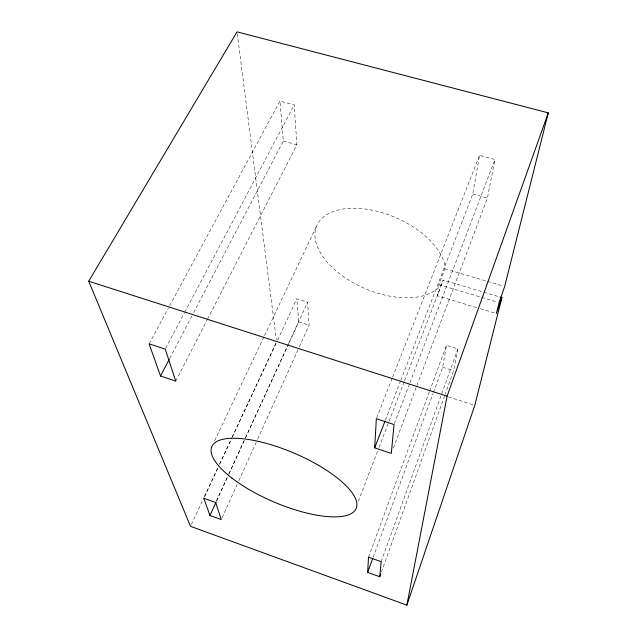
<?xml version="1.0" encoding="UTF-8"?>
<svg xmlns="http://www.w3.org/2000/svg" width="637" height="637" viewBox="0 0 637 637"><rect width="100%" height="100%" fill="white"/><g stroke="black" fill="none" stroke-linecap="round" stroke-linejoin="round"><path stroke-width="0.48" stroke-dasharray="3.19 2.39" d="M433.447 392.408L442.643 367.231L446.449 345.35L457.899 348.909L453.64 370.694L445.239 394.112M400.824 380.233L472.781 194.014L479.51 155.34L494.933 159.537L487.393 198.099L392.711 449.73M381.42 572.058L444.905 395.051M381.157 561.691L457.899 348.909M373.107 557.463L433.104 393.34M368.512 557.168L429.282 392.01M429.633 391.078L446.449 345.35M394.383 423.637L409.607 383.649M409.957 382.718L494.933 159.537M476.635 307.599L437.189 295.703L443.185 280.089L482.942 291.953M358.328 501.215L377.582 451.107M379.007 447.397L388.634 422.339M388.984 421.415L404.32 381.515M404.67 380.584L439.251 290.576L438.797 284.588L444.881 268.798L444.554 263.798A69.122 38.666 23.2 0 0 347.619 208.49A69.122 38.666 23.2 0 0 338.08 272.532A69.122 38.666 23.2 0 0 441.505 284.261L443.185 280.089M385.433 420.07L400.466 381.157M376.698 417.816L392.265 378.075M392.631 377.152L479.51 155.34M437.189 295.703L439.251 290.576M222.098 517.785L237.227 484.319M238.859 480.704L257.252 440M257.659 439.1L298.936 347.754M299.342 346.847L309.152 325.141L307.591 302.193L296.81 298.841L277.549 340.166M216.492 500.706L228.508 474.541M228.922 473.641L245.07 438.447M245.484 437.547L288.131 344.601M288.545 343.701L307.591 302.193M216.548 501.088L228.532 474.971M228.946 474.071L245.062 438.949M245.476 438.049L298.777 321.868L296.81 298.841M191.363 524.538L203.959 497.521M204.381 496.621L217.814 467.813M219.494 464.206L231.669 438.097M232.083 437.197L276.163 342.658M204.676 496.486L218.077 467.741M219.757 464.142L231.9 438.089M232.314 437.197L277.127 341.066M214.645 440.716L264.124 336.527M264.554 335.627L316.589 226.047M175.756 381.117L207.057 320.045M207.511 319.161L296.89 144.79L294.183 104.938L279.93 101.06L168.877 307.161M169.713 358.4L191.793 316.151M193.632 312.632L283.338 141L279.93 101.06M165.708 348.272L184.26 313.133M184.722 312.257L294.183 104.938M149.114 343.837L168.407 308.029M283.338 141L296.89 144.79M472.781 194.014L487.393 198.099M444.881 268.798L486.636 281.156M487.584 281.435L502.768 285.933M483.889 292.232L499.034 296.754M438.797 284.588L497.194 302.073M480.394 308.738L495.419 313.269M298.777 321.868L309.152 325.141M442.643 367.231L453.64 370.694M448.376 396.859L473.864 405.036M237.298 33.825L276.339 339.784"/><path stroke-width="0.96" d="M367.653 572.376L368.512 557.168L381.157 561.691L379.74 576.74L367.653 572.376L372.764 558.394M374.691 447.867L376.34 418.74L394.024 424.568L391.317 453.44L374.691 447.867L385.074 421.001M406.86 605.15L447.094 396.158L548.29 112.86L237.052 31.85L88.71 281.228L190.527 526.337L406.86 605.15L474.804 405.339L501.876 297.598L499.981 297.033M548.29 112.86L504.663 286.491L499.074 302.639L496.358 313.555L501.876 297.598M379.74 576.74L380.751 573.929M209.939 515.5L203.84 498.285L215.664 502.513L221.286 519.593L209.939 515.5L216.134 501.996M160.516 376.005L149.114 343.837L165.246 349.156L175.756 381.117L160.516 376.005L169.251 359.284M88.71 281.228L447.094 396.158M231.987 478.132A78.518 26.42 23.2 0 0 354.26 511.32A78.518 26.42 23.2 0 0 265.725 443.209A78.518 26.42 23.2 0 0 231.987 478.132"/></g></svg>
